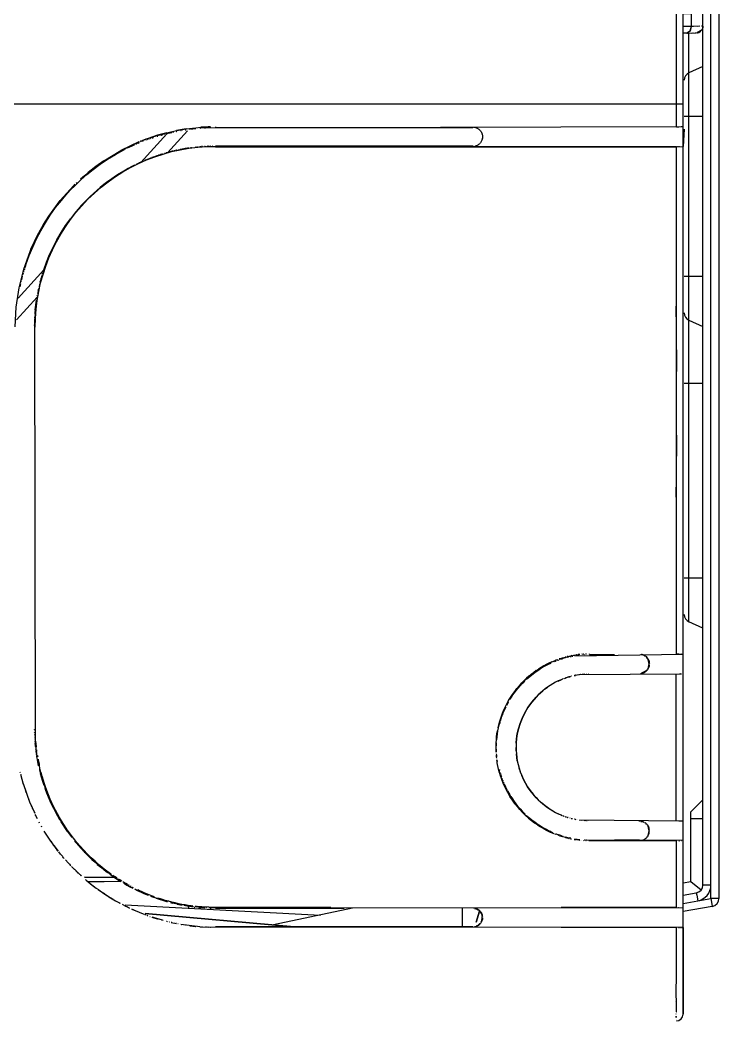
# Model space of a CAD drawing. Header units: millimetres. Extents: x 1291 to 5660, y 748 to 2981.
# Drawn here: x 2711.8 to 2764.1, y 1214.9 to 1289.9 of the extents above; entities that cross this region are included whole.
import ezdxf

# ---------------------------------------------------------------- set-up
doc = ezdxf.new("R2010")
doc.units = ezdxf.units.MM

msp = doc.modelspace()

# ---------------------------------------------------------------- linework, layer by layer
for p, q in [((2762.945, 1282.673), (2761.542, 1282.673)), ((2745.701, 1280.451), (2726.453, 1280.456)), ((2722.443, 1279.854), (2721.337, 1279.459)), ((2724.033, 1280.244), (2723.89, 1280.214)), ((2721.021, 1279.325), (2720.646, 1279.157)), ((2762.945, 1270.674), (2761.542, 1270.674)), ((2712.957, 1268.254), (2712.923, 1267.835)), ((2762.945, 1262.674), (2761.542, 1262.674)), ((2762.945, 1248.083), (2761.542, 1248.083)), ((2753.024, 1240.715), (2752.619, 1240.587)), ((2754.101, 1240.893), (2753.33, 1240.789)), ((2712.962, 1235.511), (2713.061, 1234.755)), ((2761.453, 1229.881), (2753.701, 1229.95)), ((2754.189, 1229.906), (2754.061, 1229.916)), ((2753.019, 1228.597), (2752.634, 1228.642)), ((2753.73, 1228.484), (2753.35, 1228.533)), ((2761.453, 1228.42), (2754.056, 1228.459)), ((2721.1, 1224.504), (2720.636, 1224.716)), ((2724.675, 1223.462), (2724.162, 1223.595)), ((2726.453, 1223.403), (2724.917, 1223.487)), ((2725.169, 1223.408), (2725.648, 1223.368)), ((2761.453, 1223.383), (2725.944, 1223.348)), ((2721.683, 1222.687), (2722.088, 1222.553)), ((2722.463, 1222.445), (2721.712, 1222.672)), ((2725.297, 1221.951), (2723.841, 1222.134))]:
    msp.add_line(p, q)
for points in [[(2760.955, 1281.903), (2760.95, 1483.477), (2760.955, 1483.862), (2760.94, 1498.241)], [(2699.566, 1293.112), (2699.566, 1289.542), (2699.57, 1288.95), (2699.57, 1286.579), (2699.575, 1285.982), (2699.575, 1283.616), (2699.97, 1283.612), (2700.351, 1283.612), (2700.696, 1283.616), (2761.453, 1283.616)], [(2761.453, 1290.391), (2762.075, 1290.382), (2762.075, 1289.428), (2761.453, 1289.419)], [(2762.238, 1289.428), (2762.075, 1289.424), (2761.972, 1289.078), (2761.73, 1288.925), (2761.453, 1288.92)], [(2762.703, 1289.438), (2762.075, 1289.428), (2761.977, 1289.078), (2761.73, 1288.925), (2762.268, 1288.935)], [(2762.554, 1289.428), (2762.559, 1289.438)], [(2762.722, 1289.433), (2762.574, 1289.428)], [(2762.915, 1289.438), (2762.841, 1289.433)], [(2762.89, 1289.201), (2762.925, 1289.305), (2762.94, 1289.374)], [(2761.453, 1288.925), (2762.362, 1288.935), (2762.416, 1288.94)], [(2761.784, 1288.925), (2761.838, 1288.93)], [(2762.945, 1244.345), (2761.898, 1244.819), (2761.898, 1288.925)], [(2762.051, 1288.93), (2762.179, 1288.935)], [(2762.466, 1288.94), (2762.89, 1289.196)], [(2720.883, 1280.831), (2720.972, 1280.866), (2721.056, 1280.901), (2721.233, 1280.97), (2721.406, 1281.029), (2721.752, 1281.152), (2722.102, 1281.261), (2722.809, 1281.459), (2723.525, 1281.622), (2724.246, 1281.745), (2724.976, 1281.834), (2725.342, 1281.864), (2725.707, 1281.888), (2725.895, 1281.893), (2726.078, 1281.903), (2725.89, 1281.893), (2725.707, 1281.888), (2725.337, 1281.864)], [(2761.414, 1281.898), (2761.305, 1281.903), (2725.273, 1281.804)], [(2726.068, 1281.844), (2726.102, 1281.849)], [(2726.448, 1281.849), (2745.706, 1281.854)], [(2726.453, 1281.908), (2726.453, 1281.854)], [(2736.077, 1281.854), (2745.701, 1281.859)], [(2745.775, 1281.883), (2745.844, 1281.873), (2745.874, 1281.868), (2745.904, 1281.859)], [(2745.844, 1281.873), (2745.869, 1281.868), (2745.904, 1281.859), (2745.943, 1281.849)], [(2745.938, 1281.849), (2745.973, 1281.834), (2746.081, 1281.784), (2746.121, 1281.755), (2746.155, 1281.73), (2746.185, 1281.705), (2746.21, 1281.686), (2746.289, 1281.597)], [(2760.955, 1281.908), (2761.137, 1281.898)], [(2761.419, 1281.898), (2761.453, 1281.893)], [(2722.789, 1281.37), (2720.848, 1279.217)], [(2722.809, 1281.459), (2722.102, 1281.266), (2721.752, 1281.152), (2721.401, 1281.034), (2721.228, 1280.97), (2721.056, 1280.901), (2720.967, 1280.871)], [(2721.712, 1281.078), (2721.747, 1281.088), (2721.777, 1281.098), (2721.806, 1281.113)], [(2722.068, 1281.192), (2722.098, 1281.202), (2722.132, 1281.212)], [(2722.359, 1281.281), (2722.389, 1281.286)], [(2722.423, 1281.296), (2722.453, 1281.306), (2722.488, 1281.315)], [(2722.586, 1281.34), (2722.616, 1281.35)], [(2722.779, 1281.394), (2723.169, 1281.483), (2723.199, 1281.493)], [(2722.814, 1281.399), (2722.843, 1281.409), (2722.878, 1281.419), (2722.907, 1281.424)], [(2722.858, 1279.957), (2724.349, 1281.607)], [(2723.105, 1281.468), (2723.135, 1281.478)], [(2723.268, 1281.508), (2723.297, 1281.513)], [(2723.49, 1281.552), (2723.525, 1281.562), (2723.559, 1281.567)], [(2724.241, 1281.745), (2723.525, 1281.622)], [(2723.851, 1281.622), (2723.88, 1281.626)], [(2723.915, 1281.631), (2723.944, 1281.641)], [(2724.171, 1281.676), (2724.241, 1281.686)], [(2724.463, 1281.72), (2724.497, 1281.72)], [(2724.562, 1281.73), (2724.947, 1281.775), (2724.981, 1281.78)], [(2724.591, 1281.735), (2724.626, 1281.74)], [(2724.655, 1281.745), (2724.69, 1281.745)], [(2725.204, 1280.402), (2725.238, 1280.407), (2761.453, 1280.417), (2761.542, 1281.72), (2761.453, 1280.422)], [(2725.302, 1281.804), (2725.332, 1281.809)], [(2725.589, 1281.824), (2725.623, 1281.829)], [(2725.687, 1281.829), (2725.717, 1281.834)], [(2725.91, 1281.839), (2725.944, 1281.844)], [(2746.032, 1281.809), (2746.081, 1281.784), (2746.116, 1281.755), (2746.16, 1281.725), (2746.185, 1281.705), (2746.249, 1281.641), (2746.284, 1281.597), (2746.313, 1281.557), (2746.338, 1281.523), (2746.353, 1281.498), (2746.368, 1281.468), (2746.397, 1281.389), (2746.407, 1281.36), (2746.417, 1281.33), (2746.422, 1281.291)], [(2746.432, 1281.246), (2746.437, 1281.187), (2746.437, 1281.123), (2746.432, 1281.073), (2746.427, 1281.029), (2746.407, 1280.965), (2746.392, 1280.906), (2746.373, 1280.846), (2746.338, 1280.792), (2746.313, 1280.748), (2746.284, 1280.703), (2746.264, 1280.678)], [(2746.353, 1281.493), (2746.363, 1281.468), (2746.387, 1281.429)], [(2746.402, 1281.389), (2746.407, 1281.36)], [(2746.417, 1281.33), (2746.427, 1281.286)], [(2716.35, 1277.992), (2716.626, 1278.239), (2716.908, 1278.481), (2717.49, 1278.935), (2718.093, 1279.365), (2719.362, 1280.125), (2720.71, 1280.762), (2720.72, 1280.767), (2720.725, 1280.767)], [(2720.71, 1280.767), (2719.362, 1280.125)], [(2719.93, 1280.352), (2720.305, 1280.53)], [(2720.211, 1280.486), (2720.246, 1280.501)], [(2720.34, 1280.545), (2720.369, 1280.555)], [(2720.498, 1280.614), (2720.527, 1280.624), (2720.562, 1280.639)], [(2720.621, 1280.669), (2720.656, 1280.678)], [(2720.685, 1280.693), (2720.72, 1280.708)], [(2720.725, 1280.772), (2720.72, 1280.767)], [(2720.774, 1280.792), (2720.799, 1280.797)], [(2720.883, 1280.836), (2720.838, 1280.817), (2720.794, 1280.802)], [(2720.972, 1280.812), (2721.006, 1280.822), (2721.036, 1280.836)], [(2721.228, 1280.91), (2721.263, 1280.92)], [(2721.357, 1280.955), (2721.391, 1280.97)], [(2721.456, 1280.989), (2721.485, 1280.999)], [(2721.584, 1281.034), (2721.614, 1281.049)], [(2724.68, 1280.348), (2724.646, 1280.338)], [(2724.942, 1280.377), (2724.912, 1280.372)], [(2725.06, 1280.392), (2725.031, 1280.382)], [(2725.327, 1280.412), (2725.292, 1280.407)], [(2725.406, 1280.422), (2725.376, 1280.417), (2725.352, 1280.412)], [(2725.465, 1280.427), (2725.441, 1280.417)], [(2725.638, 1280.436), (2725.618, 1280.431)], [(2725.732, 1280.441), (2725.697, 1280.436)], [(2725.87, 1280.446), (2725.845, 1280.441)], [(2725.959, 1280.451), (2725.929, 1280.446)], [(2726.078, 1280.456), (2726.048, 1280.451)], [(2726.216, 1280.456), (2726.196, 1280.451)], [(2760.955, 1242.404), (2760.955, 1280.402), (2726.448, 1280.407), (2743.701, 1280.402), (2760.95, 1280.407)], [(2726.453, 1280.461), (2726.453, 1280.407)], [(2745.78, 1280.427), (2745.755, 1280.422)], [(2745.899, 1280.446), (2745.859, 1280.436)], [(2746.239, 1280.654), (2746.19, 1280.604), (2746.141, 1280.565), (2746.111, 1280.54), (2746.081, 1280.52), (2745.992, 1280.481), (2745.968, 1280.466), (2745.938, 1280.456), (2745.894, 1280.446)], [(2746.284, 1280.703), (2746.259, 1280.678)], [(2746.392, 1280.906), (2746.368, 1280.846), (2746.338, 1280.792)], [(2746.432, 1281.073), (2746.422, 1281.029), (2746.412, 1280.965)], [(2761.093, 1280.407), (2761.043, 1280.402)], [(2761.177, 1280.407), (2761.137, 1280.402)], [(2761.448, 1280.412), (2761.434, 1280.407)], [(2712.177, 1271.316), (2712.192, 1271.38), (2712.212, 1271.439), (2712.231, 1271.504), (2712.251, 1271.563), (2712.276, 1271.627), (2712.503, 1272.259), (2712.755, 1272.886), (2713.041, 1273.503), (2713.357, 1274.106), (2713.703, 1274.698), (2714.073, 1275.276), (2714.473, 1275.844), (2714.903, 1276.387), (2715.229, 1276.772), (2715.565, 1277.143), (2715.955, 1277.538), (2716.355, 1277.923), (2716.809, 1278.323), (2717.278, 1278.703), (2717.806, 1279.098), (2718.355, 1279.469), (2718.962, 1279.839), (2719.584, 1280.18), (2719.619, 1280.194)], [(2719.648, 1280.209), (2719.678, 1280.229)], [(2719.801, 1280.288), (2719.836, 1280.308)], [(2721.717, 1279.607), (2721.683, 1279.592)], [(2721.885, 1279.666), (2721.861, 1279.656), (2721.836, 1279.651), (2721.806, 1279.636)], [(2721.885, 1279.671), (2721.861, 1279.656)], [(2722.009, 1279.711), (2721.974, 1279.696), (2721.949, 1279.686)], [(2722.093, 1279.74), (2722.063, 1279.73)], [(2722.211, 1279.775), (2722.177, 1279.775), (2722.157, 1279.76)], [(2722.3, 1279.809), (2722.265, 1279.794), (2722.241, 1279.785)], [(2722.354, 1279.824), (2722.33, 1279.819)], [(2722.448, 1279.854), (2722.414, 1279.844), (2722.389, 1279.834)], [(2722.502, 1279.869), (2722.478, 1279.864)], [(2722.651, 1279.913), (2722.621, 1279.903)], [(2722.769, 1279.948), (2722.735, 1279.943)], [(2722.794, 1279.957), (2722.769, 1279.948), (2722.739, 1279.943)], [(2722.858, 1279.977), (2722.828, 1279.962)], [(2722.976, 1280.002), (2722.947, 1279.997)], [(2723.065, 1280.027), (2723.031, 1280.022), (2723.006, 1280.012)], [(2723.268, 1280.076), (2723.209, 1280.066), (2723.184, 1280.056), (2723.154, 1280.056), (2723.12, 1280.041), (2723.095, 1280.036)], [(2723.149, 1280.051), (2723.12, 1280.041)], [(2723.322, 1280.096), (2723.293, 1280.086), (2723.273, 1280.081)], [(2723.411, 1280.115), (2723.386, 1280.106), (2723.352, 1280.101)], [(2723.5, 1280.135), (2723.475, 1280.13), (2723.441, 1280.12)], [(2723.564, 1280.145), (2723.534, 1280.145), (2723.5, 1280.13)], [(2723.564, 1280.15), (2723.53, 1280.14)], [(2723.737, 1280.19), (2723.712, 1280.18), (2723.683, 1280.17)], [(2724.354, 1280.298), (2723.826, 1280.204), (2723.801, 1280.194)], [(2723.86, 1280.204), (2723.826, 1280.199)], [(2724.211, 1280.269), (2724.181, 1280.269)], [(2724.389, 1280.303), (2724.354, 1280.293)], [(2724.443, 1280.308), (2724.418, 1280.303), (2724.384, 1280.303)], [(2724.443, 1280.313), (2724.418, 1280.303)], [(2724.557, 1280.323), (2724.537, 1280.318)], [(2724.621, 1280.333), (2724.596, 1280.333), (2724.562, 1280.328)], [(2720.31, 1278.99), (2720.275, 1278.975), (2720.246, 1278.96), (2720.221, 1278.945), (2719.895, 1278.772), (2719.579, 1278.59), (2719.268, 1278.402), (2718.962, 1278.204), (2718.671, 1278.007), (2718.379, 1277.795), (2718.093, 1277.582), (2717.816, 1277.36), (2717.56, 1277.138), (2717.303, 1276.911), (2717.066, 1276.688), (2716.834, 1276.461), (2716.611, 1276.229), (2716.394, 1275.997), (2716.177, 1275.75), (2715.969, 1275.503), (2715.584, 1275.01), (2715.219, 1274.496), (2714.878, 1273.973), (2714.567, 1273.434), (2714.281, 1272.886), (2714.024, 1272.328), (2713.792, 1271.76), (2713.584, 1271.188)], [(2718.093, 1279.365), (2717.49, 1278.94), (2716.908, 1278.481)], [(2720.246, 1278.955), (2720.221, 1278.945), (2719.9, 1278.767), (2719.574, 1278.59), (2719.1, 1278.293)], [(2720.359, 1279.014), (2720.335, 1278.999), (2720.31, 1278.99), (2720.28, 1278.97)], [(2720.424, 1279.044), (2720.394, 1279.034)], [(2720.591, 1279.128), (2720.562, 1279.113), (2720.537, 1279.098)], [(2720.675, 1279.167), (2720.651, 1279.157), (2720.616, 1279.138)], [(2720.764, 1279.207), (2720.73, 1279.192)], [(2720.878, 1279.261), (2720.848, 1279.246)], [(2720.986, 1279.316), (2720.962, 1279.296), (2720.932, 1279.286)], [(2721.016, 1279.325), (2720.991, 1279.311), (2720.962, 1279.301)], [(2721.224, 1279.409), (2721.189, 1279.395), (2721.164, 1279.385), (2721.135, 1279.37)], [(2721.278, 1279.439), (2721.253, 1279.419)], [(2721.367, 1279.469), (2721.342, 1279.459)], [(2721.594, 1279.562), (2721.569, 1279.548)], [(2721.623, 1279.572), (2721.599, 1279.562)], [(2716.626, 1278.239), (2716.345, 1277.992)], [(2712.651, 1272.802), (2712.878, 1273.306), (2713.041, 1273.637), (2713.209, 1273.958), (2713.565, 1274.595), (2713.955, 1275.212), (2714.819, 1276.382), (2715.807, 1277.474), (2715.831, 1277.498)], [(2715.807, 1277.479), (2715.807, 1277.474)], [(2715.905, 1277.572), (2715.871, 1277.543), (2715.856, 1277.523), (2715.836, 1277.508), (2715.831, 1277.498), (2715.821, 1277.493)], [(2716.009, 1277.671), (2716.073, 1277.735)], [(2714.819, 1276.382), (2713.95, 1275.212), (2713.565, 1274.595), (2713.204, 1273.963), (2713.036, 1273.637), (2712.878, 1273.306), (2712.799, 1273.138)], [(2715.969, 1275.503), (2716.182, 1275.75), (2716.394, 1275.992), (2716.824, 1276.442)], [(2713.589, 1271.183), (2713.792, 1271.76), (2714.019, 1272.323), (2714.286, 1272.881), (2714.567, 1273.434), (2714.883, 1273.973), (2715.219, 1274.501), (2715.584, 1275.01)], [(2711.451, 1266.906), (2711.52, 1268.378), (2711.733, 1269.825), (2712.088, 1271.242), (2712.582, 1272.629), (2712.651, 1272.797), (2712.725, 1272.97)], [(2711.678, 1269.069), (2713.584, 1271.183)], [(2711.92, 1270.402), (2711.94, 1270.462), (2711.95, 1270.521), (2711.97, 1270.585), (2711.999, 1270.704)], [(2712.034, 1270.827), (2712.049, 1270.891), (2712.068, 1270.951)], [(2712.083, 1271.01), (2712.103, 1271.074), (2712.118, 1271.133)], [(2712.138, 1271.197), (2712.157, 1271.257)], [(2713.466, 1270.797), (2713.446, 1270.738), (2713.323, 1270.294), (2713.342, 1270.358)], [(2713.377, 1270.481), (2713.392, 1270.551), (2713.412, 1270.61)], [(2713.431, 1270.674), (2713.407, 1270.61)], [(2713.486, 1270.862), (2713.5, 1270.931), (2713.525, 1270.99)], [(2713.565, 1271.123), (2713.54, 1271.059), (2713.52, 1270.995)], [(2711.812, 1269.919), (2711.841, 1270.037), (2711.851, 1270.096), (2711.866, 1270.16)], [(2711.896, 1270.279), (2711.906, 1270.343)], [(2713.244, 1269.978), (2713.229, 1269.919)], [(2713.273, 1270.106), (2713.263, 1270.042)], [(2713.308, 1270.23), (2713.288, 1270.17)], [(2713.387, 1270.546), (2713.372, 1270.486)], [(2713.096, 1269.148), (2711.55, 1267.445)], [(2713.096, 1269.227), (2713.105, 1269.291)], [(2713.13, 1269.415), (2713.14, 1269.484)], [(2713.199, 1269.79), (2713.194, 1269.731), (2713.175, 1269.667), (2713.16, 1269.602), (2713.15, 1269.543)], [(2713.165, 1269.607), (2713.18, 1269.662), (2713.194, 1269.731)], [(2712.952, 1268.19), (2713.041, 1268.921), (2713.031, 1268.867), (2713.026, 1268.798)], [(2712.997, 1268.62), (2712.982, 1268.437), (2712.972, 1268.373)], [(2712.982, 1268.432), (2712.987, 1268.496)], [(2713.007, 1268.679), (2712.997, 1268.615), (2712.992, 1268.556)], [(2713.007, 1268.674), (2713.017, 1268.743)], [(2713.031, 1268.862), (2713.026, 1268.803), (2713.017, 1268.738)], [(2713.056, 1268.98), (2713.066, 1269.044)], [(2760.959, 1266.817), (2760.95, 1268.472)], [(2712.908, 1267.598), (2712.918, 1267.657)], [(2712.918, 1267.775), (2712.913, 1267.716)], [(2712.933, 1267.958), (2712.938, 1268.012)], [(2712.947, 1268.072), (2712.952, 1268.136)], [(2712.903, 1267.306), (2712.893, 1267.247)], [(2712.893, 1267.015), (2712.898, 1267.074)], [(2712.952, 1266.906), (2712.893, 1266.906)], [(2712.972, 1235.456), (2712.962, 1235.481), (2712.908, 1267.538), (2712.903, 1267.484)], [(2760.955, 1265.188), (2760.959, 1263.558)], [(2760.959, 1258.798), (2760.955, 1257.228)], [(2760.95, 1254.147), (2760.959, 1255.687)], [(2752.264, 1242.058), (2753.375, 1242.325)], [(2752.333, 1242.078), (2752.372, 1242.093)], [(2752.407, 1242.103), (2752.451, 1242.113)], [(2752.486, 1242.123), (2752.52, 1242.137)], [(2752.575, 1242.098), (2752.595, 1242.103)], [(2752.669, 1242.172), (2752.634, 1242.167)], [(2752.644, 1242.118), (2752.659, 1242.123), (2752.688, 1242.128)], [(2752.777, 1242.152), (2752.792, 1242.157)], [(2752.856, 1242.216), (2752.817, 1242.216), (2752.782, 1242.202)], [(2752.812, 1242.211), (2752.856, 1242.221)], [(2752.881, 1242.177), (2752.906, 1242.182)], [(2752.925, 1242.241), (2752.97, 1242.246)], [(2752.995, 1242.202), (2753.014, 1242.207), (2753.039, 1242.211), (2753.069, 1242.216), (2753.083, 1242.221)], [(2752.999, 1242.256), (2753.039, 1242.261)], [(2753.118, 1242.281), (2753.074, 1242.271)], [(2753.128, 1242.231), (2753.153, 1242.231), (2753.192, 1242.241)], [(2753.261, 1242.305), (2753.306, 1242.31), (2753.34, 1242.315)], [(2753.35, 1242.271), (2761.453, 1242.384)], [(2753.37, 1242.271), (2753.394, 1242.276)], [(2753.419, 1242.33), (2753.449, 1242.335), (2753.607, 1242.355), (2753.641, 1242.36), (2753.686, 1242.365)], [(2753.488, 1242.34), (2753.454, 1242.335)], [(2753.508, 1242.29), (2753.523, 1242.295)], [(2753.646, 1242.36), (2753.607, 1242.35)], [(2753.72, 1242.369), (2753.681, 1242.36)], [(2753.913, 1242.384), (2753.869, 1242.374)], [(2753.923, 1242.335), (2753.938, 1242.34)], [(2753.948, 1242.384), (2753.987, 1242.389)], [(2754.027, 1242.394), (2753.992, 1242.384)], [(2754.066, 1242.345), (2754.091, 1242.35)], [(2754.14, 1242.394), (2754.18, 1242.399)], [(2754.259, 1242.404), (2754.219, 1242.394)], [(2754.451, 1242.36), (2754.451, 1242.404)], [(2754.451, 1242.355), (2756.328, 1242.36)], [(2758.263, 1242.384), (2758.273, 1242.379)], [(2758.347, 1242.369), (2758.313, 1242.379), (2758.342, 1242.369), (2758.402, 1242.36), (2758.441, 1242.345)], [(2758.362, 1242.34), (2758.372, 1242.335)], [(2758.436, 1242.345), (2758.402, 1242.36), (2758.377, 1242.365)], [(2758.456, 1242.31), (2758.436, 1242.315)], [(2758.584, 1242.281), (2758.53, 1242.31), (2758.471, 1242.335)], [(2758.476, 1242.335), (2758.53, 1242.31), (2758.579, 1242.281), (2758.619, 1242.256), (2758.658, 1242.226), (2758.683, 1242.207), (2758.752, 1242.137), (2758.787, 1242.093), (2758.816, 1242.058), (2758.841, 1242.019), (2758.851, 1241.994), (2758.866, 1241.97), (2758.886, 1241.925), (2758.9, 1241.886), (2758.91, 1241.856), (2758.915, 1241.826), (2758.925, 1241.787), (2758.93, 1241.742), (2758.935, 1241.683)], [(2758.604, 1242.231), (2758.614, 1242.221)], [(2758.688, 1242.162), (2758.703, 1242.152), (2758.728, 1242.123)], [(2758.752, 1242.098), (2758.811, 1242.009), (2758.831, 1241.974)], [(2760.95, 1242.404), (2761.137, 1242.399)], [(2761.137, 1242.404), (2761.31, 1242.394)], [(2761.305, 1242.399), (2761.419, 1242.394)], [(2747.602, 1236.869), (2747.652, 1237.086), (2747.716, 1237.303), (2747.775, 1237.525), (2747.849, 1237.738), (2747.928, 1237.955), (2748.017, 1238.167), (2748.131, 1238.419), (2748.254, 1238.666), (2748.392, 1238.908), (2748.536, 1239.145), (2748.684, 1239.372), (2748.852, 1239.599), (2749.019, 1239.817), (2749.197, 1240.024), (2749.39, 1240.231), (2749.577, 1240.429), (2749.745, 1240.587), (2749.913, 1240.735), (2750.086, 1240.878), (2750.264, 1241.016), (2750.447, 1241.15), (2750.634, 1241.273), (2750.827, 1241.392), (2751.014, 1241.505), (2751.217, 1241.614), (2751.419, 1241.713), (2751.622, 1241.807), (2751.834, 1241.895), (2751.972, 1241.955), (2751.938, 1241.935), (2751.903, 1241.925)], [(2749.74, 1240.518), (2749.859, 1240.621), (2749.982, 1240.725), (2750.096, 1240.824), (2750.229, 1240.923), (2750.353, 1241.021), (2750.496, 1241.12), (2750.644, 1241.219), (2750.782, 1241.313), (2750.93, 1241.402), (2751.084, 1241.486), (2751.232, 1241.565), (2751.385, 1241.644), (2751.543, 1241.718), (2751.562, 1241.728), (2751.587, 1241.737)], [(2751.622, 1241.812), (2751.414, 1241.718), (2751.217, 1241.609), (2751.019, 1241.51), (2750.827, 1241.397), (2750.634, 1241.273)], [(2751.79, 1241.826), (2751.809, 1241.836)], [(2751.834, 1241.846), (2751.854, 1241.851)], [(2751.879, 1241.861), (2751.903, 1241.871), (2751.918, 1241.881), (2751.948, 1241.886)], [(2752.037, 1241.92), (2752.056, 1241.93)], [(2752.041, 1241.979), (2752.081, 1241.994)], [(2752.101, 1241.945), (2752.15, 1241.965)], [(2752.229, 1242.044), (2752.19, 1242.034)], [(2752.195, 1241.979), (2752.209, 1241.984), (2752.283, 1242.009)], [(2752.303, 1242.014), (2752.328, 1242.024)], [(2752.348, 1242.029), (2752.372, 1242.039), (2752.397, 1242.044), (2752.412, 1242.053), (2752.441, 1242.058)], [(2752.456, 1242.063), (2752.501, 1242.078)], [(2758.639, 1241.061), (2758.693, 1241.105), (2758.762, 1241.175), (2758.787, 1241.204), (2758.816, 1241.244), (2758.841, 1241.288), (2758.871, 1241.342), (2758.895, 1241.402), (2758.915, 1241.461)], [(2758.807, 1241.293), (2758.831, 1241.328), (2758.841, 1241.357)], [(2758.905, 1241.589), (2758.895, 1241.525), (2758.881, 1241.456), (2758.861, 1241.392), (2758.846, 1241.357), (2758.831, 1241.328), (2758.811, 1241.293)], [(2758.841, 1241.945), (2758.831, 1241.979)], [(2758.846, 1241.945), (2758.861, 1241.91), (2758.881, 1241.846)], [(2758.9, 1241.782), (2758.876, 1241.846), (2758.861, 1241.91)], [(2758.876, 1241.456), (2758.9, 1241.525), (2758.91, 1241.653), (2758.905, 1241.718), (2758.895, 1241.782)], [(2758.92, 1241.525), (2758.93, 1241.574), (2758.925, 1241.525), (2758.91, 1241.461), (2758.895, 1241.402)], [(2758.93, 1241.742), (2758.92, 1241.787), (2758.92, 1241.826), (2758.91, 1241.856)], [(2749.918, 1240.735), (2749.74, 1240.587), (2749.582, 1240.429), (2749.38, 1240.236), (2749.197, 1240.029), (2749.019, 1239.812), (2748.842, 1239.599), (2748.684, 1239.377), (2748.536, 1239.14)], [(2750.447, 1241.15), (2750.269, 1241.016)], [(2752.58, 1240.572), (2752.619, 1240.587), (2752.649, 1240.597)], [(2752.683, 1240.607), (2752.713, 1240.621), (2752.688, 1240.612), (2752.654, 1240.597)], [(2752.822, 1240.656), (2752.782, 1240.641)], [(2752.856, 1240.661), (2752.881, 1240.676)], [(2752.92, 1240.686), (2752.891, 1240.676)], [(2752.915, 1240.686), (2752.95, 1240.691), (2752.99, 1240.7)], [(2753.123, 1240.74), (2753.093, 1240.73)], [(2753.301, 1240.779), (2753.33, 1240.784), (2753.365, 1240.799), (2753.399, 1240.799)], [(2753.439, 1240.809), (2753.399, 1240.804), (2753.365, 1240.794)], [(2753.646, 1240.844), (2753.686, 1240.854), (2761.31, 1240.903), (2761.345, 1240.908)], [(2753.785, 1240.863), (2753.755, 1240.858)], [(2753.962, 1240.878), (2754.002, 1240.888)], [(2754.209, 1240.893), (2754.239, 1240.898)], [(2754.382, 1240.898), (2754.422, 1240.903)], [(2758.244, 1240.918), (2758.258, 1240.923)], [(2758.737, 1241.15), (2758.688, 1241.105), (2758.639, 1241.061), (2758.579, 1241.021), (2758.54, 1240.997), (2758.495, 1240.977), (2758.466, 1240.967), (2758.436, 1240.957), (2758.397, 1240.942), (2758.357, 1240.933), (2758.318, 1240.928), (2758.283, 1240.923), (2758.313, 1240.928), (2758.357, 1240.933), (2758.392, 1240.942)], [(2758.313, 1240.952), (2758.313, 1240.957)], [(2758.752, 1241.204), (2758.703, 1241.155), (2758.698, 1241.145), (2758.337, 1240.957)], [(2758.436, 1240.957), (2758.461, 1240.962), (2758.495, 1240.977)], [(2758.688, 1241.14), (2758.683, 1241.135)], [(2758.782, 1241.204), (2758.762, 1241.175)], [(2760.95, 1229.901), (2760.95, 1240.903)], [(2761.266, 1240.908), (2761.226, 1240.903)], [(2748.491, 1238.987), (2748.6, 1239.155), (2748.713, 1239.328), (2748.832, 1239.501), (2748.965, 1239.673), (2749.108, 1239.846), (2749.256, 1240.024), (2749.41, 1240.192), (2749.523, 1240.3), (2749.627, 1240.409)], [(2752.451, 1240.523), (2752.412, 1240.513), (2752.377, 1240.498), (2752.318, 1240.468), (2752.106, 1240.379), (2751.903, 1240.276), (2751.701, 1240.167), (2751.508, 1240.049), (2751.311, 1239.92), (2751.128, 1239.787), (2750.945, 1239.644), (2750.772, 1239.496), (2750.605, 1239.338), (2750.447, 1239.175), (2750.121, 1238.789), (2749.829, 1238.38), (2749.602, 1237.985), (2749.4, 1237.575), (2749.247, 1237.185), (2749.128, 1236.79), (2749.044, 1236.424), (2748.995, 1236.059), (2748.96, 1235.728), (2748.95, 1235.402), (2748.955, 1235.155), (2748.975, 1234.908), (2749.005, 1234.646), (2749.044, 1234.39), (2749.108, 1234.113), (2749.177, 1233.842), (2749.266, 1233.56), (2749.375, 1233.284), (2749.503, 1232.997), (2749.647, 1232.721), (2749.819, 1232.439), (2750.002, 1232.163), (2750.219, 1231.891), (2750.447, 1231.634), (2750.605, 1231.466), (2750.772, 1231.313), (2750.945, 1231.16), (2751.311, 1230.884), (2751.508, 1230.76), (2751.701, 1230.642), (2751.903, 1230.528), (2752.106, 1230.429), (2752.318, 1230.336), (2752.333, 1230.326), (2752.362, 1230.316), (2752.382, 1230.306), (2752.407, 1230.296), (2752.427, 1230.291)], [(2751.133, 1239.782), (2751.311, 1239.915)], [(2752.106, 1240.375), (2752.318, 1240.473)], [(2752.511, 1240.552), (2752.486, 1240.538)], [(2748.965, 1235.728), (2748.995, 1236.054), (2749.044, 1236.424), (2749.133, 1236.785), (2749.247, 1237.185), (2749.4, 1237.57), (2749.597, 1237.985), (2749.829, 1238.385), (2750.121, 1238.789), (2750.447, 1239.17)], [(2750.605, 1239.333), (2750.772, 1239.496), (2750.95, 1239.639)], [(2747.918, 1237.787), (2747.938, 1237.831), (2747.953, 1237.876), (2747.997, 1237.985), (2748.042, 1238.098), (2748.091, 1238.212), (2748.2, 1238.449)], [(2748.136, 1238.419), (2748.022, 1238.162)], [(2748.392, 1238.903), (2748.259, 1238.666)], [(2748.259, 1238.567), (2748.333, 1238.691), (2748.392, 1238.814)], [(2747.854, 1237.738), (2747.775, 1237.525), (2747.716, 1237.308), (2747.652, 1237.086), (2747.607, 1236.864), (2747.563, 1236.646), (2747.528, 1236.424), (2747.499, 1236.197), (2747.474, 1235.965)], [(2747.819, 1237.491), (2747.839, 1237.535), (2747.844, 1237.575), (2747.859, 1237.614), (2747.889, 1237.703), (2747.903, 1237.743)], [(2747.716, 1237.106), (2747.721, 1237.145)], [(2747.731, 1237.18), (2747.75, 1237.259), (2747.76, 1237.293)], [(2747.785, 1237.372), (2747.805, 1237.451)], [(2712.898, 1236.735), (2712.893, 1236.76)], [(2712.903, 1236.478), (2712.898, 1236.513)], [(2712.898, 1236.399), (2712.903, 1236.37)], [(2712.903, 1236.286), (2712.908, 1236.256)], [(2712.908, 1236.197), (2712.913, 1236.172)], [(2712.913, 1236.113), (2712.918, 1236.083)], [(2712.952, 1236.671), (2712.947, 1236.73)], [(2712.957, 1236.498), (2712.952, 1236.553)], [(2712.962, 1236.32), (2712.957, 1236.38)], [(2747.459, 1235.042), (2747.449, 1235.511), (2747.459, 1235.743), (2747.474, 1235.97), (2747.494, 1236.197), (2747.523, 1236.419), (2747.558, 1236.646)], [(2712.928, 1235.965), (2712.918, 1235.999)], [(2712.938, 1235.827), (2712.933, 1235.851)], [(2712.952, 1235.649), (2712.947, 1235.683)], [(2712.982, 1235.367), (2712.977, 1235.392)], [(2713.031, 1235.446), (2712.992, 1235.856)], [(2713.007, 1235.683), (2712.997, 1235.738)], [(2713.022, 1235.56), (2713.017, 1235.624)], [(2747.459, 1235.738), (2747.449, 1235.516)], [(2748.955, 1235.155), (2748.955, 1235.402)], [(2712.997, 1235.254), (2712.992, 1235.279)], [(2713.007, 1235.165), (2712.997, 1235.19)], [(2713.017, 1235.076), (2713.017, 1235.101), (2713.007, 1235.135)], [(2713.026, 1235.022), (2713.022, 1235.042)], [(2713.041, 1234.933), (2713.031, 1234.963)], [(2713.051, 1234.844), (2713.041, 1234.874)], [(2713.076, 1235.101), (2713.066, 1235.155), (2713.061, 1235.214)], [(2713.066, 1234.75), (2713.061, 1234.785)], [(2713.086, 1234.642), (2713.076, 1234.671), (2713.076, 1234.696), (2713.071, 1234.721)], [(2713.14, 1234.316), (2713.199, 1234.019), (2713.086, 1234.612)], [(2713.145, 1234.316), (2713.086, 1234.607)], [(2713.12, 1234.745), (2713.115, 1234.805), (2713.12, 1234.75), (2713.13, 1234.686)], [(2747.459, 1235.16), (2747.449, 1235.279), (2747.459, 1235.155), (2747.464, 1235.042)], [(2747.469, 1234.928), (2747.474, 1234.809), (2747.484, 1234.696)], [(2747.503, 1234.582), (2747.484, 1234.696), (2747.474, 1234.814)], [(2749.044, 1234.39), (2749, 1234.646), (2748.975, 1234.908)], [(2713.609, 1232.548), (2713.451, 1233.254), (2713.372, 1233.55), (2713.298, 1233.851), (2713.239, 1234.153), (2713.175, 1234.454), (2713.16, 1234.513)], [(2713.165, 1234.513), (2713.175, 1234.459), (2713.234, 1234.148), (2713.268, 1233.723), (2713.342, 1233.432), (2713.426, 1233.135)], [(2747.666, 1233.674), (2747.568, 1234.128), (2747.548, 1234.242), (2747.528, 1234.355), (2747.513, 1234.469), (2747.528, 1234.35)], [(2748.782, 1231.299), (2748.679, 1231.442), (2748.491, 1231.728), (2748.402, 1231.876), (2748.323, 1232.024), (2748.086, 1232.484), (2748.017, 1232.642), (2747.953, 1232.8), (2747.908, 1232.908), (2747.726, 1233.456), (2747.696, 1233.57), (2747.671, 1233.679), (2747.637, 1233.792), (2747.617, 1233.901), (2747.592, 1234.019), (2747.563, 1234.123)], [(2749.271, 1233.56), (2749.177, 1233.842)], [(2711.841, 1233.486), (2711.827, 1233.545)], [(2712.073, 1232.612), (2711.866, 1233.377), (2711.876, 1233.323)], [(2713.614, 1232.543), (2713.515, 1232.844), (2713.347, 1233.427)], [(2714.799, 1229.97), (2714.636, 1230.252), (2714.488, 1230.523), (2714.34, 1230.81), (2714.197, 1231.091), (2714.063, 1231.382), (2713.94, 1231.674), (2713.826, 1231.965), (2713.718, 1232.252), (2713.634, 1232.666), (2713.456, 1233.249), (2713.377, 1233.55)], [(2747.696, 1233.57), (2747.731, 1233.451), (2747.76, 1233.348), (2747.8, 1233.239)], [(2747.716, 1233.693), (2747.706, 1233.713), (2747.706, 1233.733), (2747.711, 1233.713), (2747.716, 1233.693)], [(2747.721, 1233.654), (2747.731, 1233.639)], [(2747.795, 1233.234), (2747.76, 1233.348)], [(2747.765, 1233.491), (2747.775, 1233.466)], [(2747.775, 1233.447), (2747.79, 1233.427)], [(2747.829, 1233.298), (2747.815, 1233.323), (2747.81, 1233.343), (2747.805, 1233.363)], [(2747.81, 1233.363), (2747.81, 1233.338), (2747.819, 1233.323), (2747.834, 1233.279)], [(2747.854, 1233.21), (2747.844, 1233.234), (2747.839, 1233.254), (2747.829, 1233.279)], [(2747.874, 1233.017), (2747.829, 1233.126)], [(2747.834, 1233.126), (2747.874, 1233.012), (2747.913, 1232.908)], [(2747.874, 1233.165), (2747.859, 1233.185)], [(2751.701, 1230.642), (2751.508, 1230.755), (2751.311, 1230.889), (2751.133, 1231.017), (2750.95, 1231.16), (2750.772, 1231.308), (2750.605, 1231.471), (2750.447, 1231.629), (2750.219, 1231.891), (2750.007, 1232.168), (2749.819, 1232.434), (2749.651, 1232.721), (2749.503, 1232.997), (2749.38, 1233.284)], [(2711.994, 1232.884), (2711.98, 1232.943)], [(2712.572, 1231.21), (2712.054, 1232.671)], [(2714.913, 1229.891), (2714.76, 1230.153), (2714.612, 1230.42), (2714.468, 1230.691), (2714.33, 1230.958), (2714.197, 1231.234), (2714.073, 1231.511), (2713.733, 1232.37), (2713.634, 1232.661), (2713.545, 1232.958)], [(2718.572, 1225.941), (2718.483, 1226.005), (2718.216, 1226.203), (2717.964, 1226.405), (2717.688, 1226.632), (2717.426, 1226.864), (2717.145, 1227.126), (2716.863, 1227.398), (2716.582, 1227.689), (2716.315, 1227.99), (2716.058, 1228.286), (2715.811, 1228.593), (2715.574, 1228.904), (2715.347, 1229.225), (2715.125, 1229.56), (2714.913, 1229.896), (2714.755, 1230.158), (2714.607, 1230.42), (2714.463, 1230.686), (2714.197, 1231.229), (2714.073, 1231.511), (2713.95, 1231.797), (2713.841, 1232.079), (2713.738, 1232.375)], [(2747.899, 1233.066), (2747.913, 1233.047)], [(2747.963, 1232.903), (2747.953, 1232.928), (2747.933, 1232.977)], [(2747.968, 1232.908), (2747.968, 1232.879)], [(2748.012, 1232.785), (2748.022, 1232.755)], [(2748.076, 1232.632), (2748.061, 1232.661)], [(2748.066, 1232.661), (2748.244, 1232.266), (2748.259, 1232.247), (2748.269, 1232.217), (2748.289, 1232.187)], [(2748.091, 1232.484), (2748.165, 1232.326), (2748.239, 1232.173), (2748.323, 1232.024), (2748.407, 1231.881)], [(2748.101, 1232.582), (2748.111, 1232.558), (2748.121, 1232.528)], [(2748.155, 1232.459), (2748.17, 1232.424)], [(2748.19, 1232.375), (2748.21, 1232.35)], [(2712.231, 1232.128), (2712.212, 1232.177)], [(2712.266, 1232.019), (2712.251, 1232.074)], [(2712.385, 1231.694), (2712.399, 1231.639), (2712.424, 1231.585)], [(2713.713, 1232.257), (2713.821, 1231.965), (2713.94, 1231.674), (2714.068, 1231.382), (2714.197, 1231.096), (2714.335, 1230.81), (2714.483, 1230.528), (2714.636, 1230.252), (2714.794, 1229.975), (2714.854, 1229.876), (2714.888, 1229.827), (2714.918, 1229.773), (2714.947, 1229.723)], [(2748.215, 1232.326), (2748.234, 1232.296)], [(2748.289, 1232.192), (2748.269, 1232.217), (2748.254, 1232.247), (2748.244, 1232.271), (2748.229, 1232.296)], [(2748.303, 1232.168), (2748.313, 1232.133)], [(2748.94, 1231.165), (2748.797, 1231.353), (2748.669, 1231.536), (2748.55, 1231.723), (2748.447, 1231.901), (2748.343, 1232.084), (2748.333, 1232.108)], [(2748.338, 1232.089), (2748.447, 1231.901)], [(2748.55, 1231.723), (2748.674, 1231.54), (2748.797, 1231.353), (2748.94, 1231.17), (2749.089, 1230.983), (2749.247, 1230.8), (2749.414, 1230.612), (2749.523, 1230.499), (2749.627, 1230.395), (2749.523, 1230.504), (2749.41, 1230.612), (2749.242, 1230.795), (2749.084, 1230.983)], [(2712.488, 1231.427), (2712.468, 1231.476)], [(2712.547, 1231.264), (2712.903, 1230.464), (2712.878, 1230.513)], [(2712.686, 1230.943), (2712.661, 1230.992)], [(2748.881, 1231.155), (2748.585, 1231.585)], [(2748.684, 1231.442), (2748.782, 1231.294), (2748.886, 1231.16), (2748.995, 1231.017)], [(2751.765, 1228.938), (2751.513, 1229.047), (2751.261, 1229.17), (2751.019, 1229.299), (2750.782, 1229.442), (2750.545, 1229.59), (2750.318, 1229.748), (2750.096, 1229.921), (2749.884, 1230.099), (2749.666, 1230.291), (2749.469, 1230.494), (2749.222, 1230.75), (2749.108, 1230.884), (2748.995, 1231.022)], [(2749.108, 1230.879), (2749.222, 1230.755)], [(2762.801, 1224.696), (2762.041, 1225.333), (2762.041, 1230.578), (2762.945, 1231.476)], [(2712.755, 1230.78), (2712.735, 1230.834)], [(2713.105, 1230.044), (2713.026, 1230.212), (2712.982, 1230.291), (2712.943, 1230.38)], [(2713.022, 1230.212), (2713.066, 1230.128)], [(2749.335, 1230.622), (2749.459, 1230.489), (2749.671, 1230.286), (2749.884, 1230.104), (2750.101, 1229.916), (2750.323, 1229.748)], [(2750.782, 1229.496), (2750.644, 1229.585), (2750.496, 1229.684), (2750.353, 1229.788), (2750.229, 1229.881), (2750.096, 1229.98), (2749.982, 1230.079), (2749.859, 1230.183), (2749.74, 1230.286)], [(2752.318, 1230.331), (2752.106, 1230.429)], [(2752.471, 1230.271), (2752.496, 1230.262), (2752.52, 1230.257)], [(2752.535, 1230.247), (2752.565, 1230.237)], [(2752.624, 1230.212), (2752.654, 1230.207), (2752.669, 1230.197)], [(2752.738, 1230.173), (2752.713, 1230.183)], [(2752.782, 1230.163), (2752.802, 1230.158), (2752.822, 1230.148)], [(2752.851, 1230.138), (2752.827, 1230.148)], [(2752.995, 1230.094), (2752.98, 1230.104)], [(2713.273, 1229.728), (2713.234, 1229.807)], [(2713.441, 1229.422), (2713.402, 1229.496)], [(2715.436, 1228.992), (2715.407, 1229.042), (2715.372, 1229.086), (2714.883, 1229.827)], [(2715.016, 1229.625), (2714.982, 1229.669)], [(2715.723, 1228.612), (2715.678, 1228.667), (2715.649, 1228.711), (2715.105, 1229.476), (2715.14, 1229.422), (2715.209, 1229.333)], [(2715.14, 1229.427), (2715.17, 1229.378)], [(2751.587, 1229.067), (2751.543, 1229.086), (2751.385, 1229.16), (2751.232, 1229.239), (2751.084, 1229.318), (2750.93, 1229.407), (2750.782, 1229.496), (2750.639, 1229.585), (2750.501, 1229.689), (2750.358, 1229.783), (2750.229, 1229.876), (2750.101, 1229.98), (2749.977, 1230.079)], [(2750.55, 1229.59), (2750.782, 1229.442)], [(2753.083, 1230.074), (2753.123, 1230.064)], [(2753.192, 1230.044), (2753.172, 1230.059)], [(2753.375, 1230.005), (2753.36, 1230.01), (2753.33, 1230.015), (2753.315, 1230.025)], [(2753.315, 1230.02), (2753.335, 1230.02)], [(2753.36, 1230.015), (2753.375, 1230.01), (2753.414, 1230)], [(2753.562, 1229.97), (2753.543, 1229.98)], [(2753.696, 1229.955), (2753.72, 1229.95)], [(2753.878, 1229.936), (2753.893, 1229.931)], [(2753.913, 1229.926), (2753.893, 1229.936)], [(2754.007, 1229.916), (2753.992, 1229.921)], [(2754.101, 1229.916), (2754.115, 1229.911)], [(2754.264, 1229.901), (2754.239, 1229.906)], [(2754.348, 1229.906), (2754.362, 1229.901)], [(2758.204, 1229.857), (2758.204, 1229.881)], [(2758.273, 1229.881), (2758.313, 1229.876), (2758.372, 1229.867)], [(2758.293, 1229.852), (2758.308, 1229.847)], [(2758.332, 1229.847), (2758.347, 1229.842), (2758.362, 1229.837)], [(2758.347, 1229.842), (2758.337, 1229.847)], [(2758.436, 1229.847), (2758.402, 1229.857), (2758.377, 1229.867)], [(2758.402, 1229.857), (2758.441, 1229.847), (2758.476, 1229.832), (2758.53, 1229.807), (2758.471, 1229.832)], [(2758.55, 1229.763), (2758.54, 1229.773)], [(2758.579, 1229.783), (2758.658, 1229.723), (2758.708, 1229.684)], [(2758.658, 1229.723), (2758.624, 1229.753)], [(2758.678, 1229.674), (2758.688, 1229.659), (2758.703, 1229.649), (2758.693, 1229.659)], [(2758.728, 1229.625), (2758.752, 1229.595)], [(2758.752, 1229.639), (2758.787, 1229.595), (2758.816, 1229.555), (2758.841, 1229.521), (2758.851, 1229.491), (2758.866, 1229.467), (2758.886, 1229.427)], [(2758.792, 1229.541), (2758.811, 1229.506)], [(2758.876, 1228.958), (2758.9, 1229.022), (2758.91, 1229.151), (2758.9, 1229.279), (2758.876, 1229.348), (2758.861, 1229.412), (2758.841, 1229.442), (2758.831, 1229.476), (2758.846, 1229.442)], [(2758.861, 1229.412), (2758.881, 1229.348), (2758.895, 1229.279), (2758.905, 1229.215)], [(2758.935, 1229.185), (2758.93, 1229.244), (2758.925, 1229.284), (2758.915, 1229.328), (2758.91, 1229.358), (2758.9, 1229.388), (2758.871, 1229.467)], [(2758.92, 1229.328), (2758.91, 1229.358)], [(2761.137, 1229.901), (2761.305, 1229.896)], [(2761.31, 1229.901), (2761.419, 1229.891)], [(2762.041, 1230.074), (2762.945, 1230.074)], [(2714.108, 1228.37), (2713.614, 1229.126)], [(2713.703, 1228.983), (2713.659, 1229.057)], [(2715.579, 1228.904), (2715.342, 1229.23)], [(2715.51, 1228.894), (2715.476, 1228.948)], [(2715.609, 1228.76), (2715.649, 1228.711), (2715.683, 1228.667)], [(2716.31, 1227.995), (2716.058, 1228.286), (2715.816, 1228.593)], [(2751.019, 1229.299), (2751.266, 1229.165), (2751.513, 1229.052), (2751.77, 1228.938)], [(2751.232, 1229.239), (2751.39, 1229.16), (2751.543, 1229.086), (2751.587, 1229.072), (2751.627, 1229.047)], [(2751.666, 1229.032), (2751.632, 1229.047)], [(2751.671, 1229.027), (2751.711, 1229.012)], [(2751.903, 1228.884), (2751.883, 1228.889), (2751.869, 1228.899), (2751.844, 1228.904)], [(2751.864, 1228.894), (2751.883, 1228.894)], [(2751.962, 1228.909), (2751.918, 1228.923), (2752.298, 1228.79)], [(2751.962, 1228.913), (2752.007, 1228.889)], [(2752.051, 1228.879), (2752.086, 1228.859)], [(2752.116, 1228.805), (2752.096, 1228.81)], [(2752.254, 1228.8), (2752.219, 1228.815), (2752.175, 1228.834), (2752.13, 1228.849)], [(2752.239, 1228.76), (2752.214, 1228.77)], [(2752.387, 1228.76), (2752.343, 1228.775), (2752.298, 1228.79), (2752.259, 1228.805)], [(2752.278, 1228.746), (2752.298, 1228.746)], [(2752.293, 1228.741), (2752.683, 1228.676), (2752.728, 1228.667), (2752.767, 1228.652)], [(2752.318, 1228.736), (2752.333, 1228.726)], [(2752.432, 1228.746), (2752.466, 1228.736)], [(2752.535, 1228.667), (2752.52, 1228.676)], [(2752.678, 1228.676), (2752.644, 1228.691)], [(2752.678, 1228.632), (2752.698, 1228.622)], [(2752.792, 1228.597), (2752.777, 1228.602), (2752.753, 1228.607)], [(2753.059, 1228.588), (2753.014, 1228.597), (2752.98, 1228.607), (2752.935, 1228.612)], [(2758.466, 1228.464), (2758.436, 1228.454), (2758.461, 1228.464), (2758.495, 1228.479), (2758.54, 1228.499), (2758.579, 1228.518), (2758.609, 1228.538), (2758.639, 1228.563), (2758.688, 1228.602), (2758.737, 1228.652), (2758.693, 1228.602), (2758.639, 1228.563)], [(2758.698, 1228.647), (2758.688, 1228.642)], [(2758.728, 1228.676), (2758.752, 1228.706)], [(2758.811, 1228.746), (2758.782, 1228.701), (2758.762, 1228.676)], [(2758.792, 1228.765), (2758.807, 1228.795), (2758.831, 1228.825), (2758.841, 1228.859), (2758.861, 1228.894)], [(2758.816, 1228.746), (2758.841, 1228.79), (2758.871, 1228.844), (2758.895, 1228.904), (2758.91, 1228.963), (2758.925, 1229.027), (2758.93, 1229.072), (2758.935, 1229.121)], [(2758.881, 1228.958), (2758.861, 1228.894), (2758.831, 1228.825)], [(2758.905, 1229.086), (2758.895, 1229.022)], [(2758.895, 1228.904), (2758.915, 1228.963)], [(2758.92, 1229.027), (2758.93, 1229.072), (2758.93, 1229.244), (2758.92, 1229.284)], [(2714.063, 1228.439), (2714.014, 1228.504)], [(2714.335, 1228.054), (2714.666, 1227.62), (2714.058, 1228.439)], [(2714.103, 1228.375), (2714.152, 1228.306)], [(2714.34, 1228.054), (2714.291, 1228.114)], [(2715.895, 1228.39), (2716.236, 1227.99), (2716.271, 1227.946)], [(2715.935, 1228.346), (2715.969, 1228.301)], [(2716.014, 1228.252), (2715.969, 1228.301), (2715.94, 1228.346)], [(2716.162, 1228.074), (2716.118, 1228.118)], [(2716.33, 1227.881), (2716.315, 1227.906), (2716.276, 1227.941)], [(2718.616, 1225.842), (2718.369, 1226.02), (2718.113, 1226.212), (2717.856, 1226.415), (2717.599, 1226.637), (2717.342, 1226.864), (2717.189, 1226.998), (2717.036, 1227.141), (2716.883, 1227.299), (2716.384, 1227.817), (2716.365, 1227.842), (2716.35, 1227.862)], [(2752.856, 1228.588), (2752.881, 1228.578)], [(2752.901, 1228.578), (2752.915, 1228.568)], [(2752.995, 1228.558), (2753.019, 1228.548)], [(2753.118, 1228.528), (2753.103, 1228.533)], [(2753.306, 1228.499), (2753.32, 1228.489), (2753.365, 1228.489), (2753.39, 1228.479)], [(2753.365, 1228.484), (2753.35, 1228.489), (2753.32, 1228.494)], [(2753.355, 1228.533), (2753.725, 1228.484)], [(2753.429, 1228.479), (2753.444, 1228.469)], [(2753.562, 1228.509), (2753.602, 1228.499)], [(2753.612, 1228.449), (2753.597, 1228.454), (2753.567, 1228.459)], [(2753.701, 1228.444), (2753.72, 1228.435)], [(2753.859, 1228.425), (2753.844, 1228.43)], [(2754.012, 1228.42), (2754.027, 1228.41)], [(2754.135, 1228.454), (2754.091, 1228.459)], [(2754.194, 1228.405), (2754.18, 1228.41)], [(2754.249, 1228.449), (2754.214, 1228.454)], [(2754.431, 1228.4), (2754.407, 1228.405)], [(2760.994, 1228.405), (2760.95, 1228.4), (2757.705, 1228.405), (2754.451, 1228.4)], [(2758.199, 1228.444), (2756.328, 1228.449)], [(2758.283, 1228.42), (2758.313, 1228.425), (2758.357, 1228.435), (2758.392, 1228.444)], [(2758.303, 1228.454), (2758.293, 1228.449)], [(2758.357, 1228.435), (2758.318, 1228.425)], [(2758.56, 1228.548), (2758.574, 1228.553)], [(2760.95, 1228.4), (2760.95, 1223.398)], [(2761.137, 1228.4), (2761.177, 1228.405)], [(2761.374, 1228.41), (2761.34, 1228.405)], [(2761.434, 1228.405), (2761.448, 1228.41)], [(2714.523, 1227.807), (2714.572, 1227.743)], [(2714.621, 1227.684), (2714.572, 1227.743), (2714.528, 1227.802)], [(2715.071, 1227.131), (2715.021, 1227.19), (2714.977, 1227.24), (2714.933, 1227.299), (2714.888, 1227.353), (2714.839, 1227.407), (2714.71, 1227.565)], [(2715.066, 1227.136), (2715.115, 1227.081)], [(2716.409, 1227.793), (2716.389, 1227.817), (2716.365, 1227.837)], [(2716.518, 1227.674), (2716.537, 1227.654), (2716.552, 1227.635)], [(2716.597, 1227.59), (2716.577, 1227.615)], [(2717.688, 1226.627), (2717.426, 1226.864), (2717.145, 1227.121), (2716.868, 1227.398), (2716.587, 1227.684)], [(2716.631, 1227.556), (2716.611, 1227.57)], [(2716.71, 1227.481), (2716.69, 1227.491), (2716.666, 1227.511), (2716.651, 1227.536)], [(2716.878, 1227.304), (2717.036, 1227.146)], [(2715.461, 1226.691), (2715.407, 1226.751), (2715.209, 1226.968)], [(2715.456, 1226.696), (2715.51, 1226.642), (2715.56, 1226.583)], [(2715.614, 1226.528), (2715.565, 1226.583)], [(2715.663, 1226.474), (2716.048, 1226.094)], [(2715.718, 1226.42), (2715.668, 1226.474)], [(2717.189, 1227.002), (2717.337, 1226.864)], [(2717.594, 1226.637), (2717.856, 1226.42)], [(2718.216, 1226.203), (2717.964, 1226.4)], [(2715.881, 1226.257), (2715.826, 1226.311)], [(2715.989, 1226.148), (2716.399, 1225.768)], [(2716.162, 1225.985), (2716.108, 1226.04)], [(2716.335, 1225.822), (2716.394, 1225.773)], [(2718.922, 1225.645), (2716.636, 1225.684), (2718.922, 1225.64)], [(2718.108, 1226.217), (2718.364, 1226.02)], [(2718.666, 1225.877), (2718.572, 1225.941), (2718.483, 1226.01)], [(2718.611, 1225.842), (2718.863, 1225.669), (2719.105, 1225.506), (2719.347, 1225.353)], [(2719.021, 1225.635), (2718.927, 1225.694), (2718.843, 1225.748), (2718.75, 1225.812)], [(2719.1, 1225.58), (2719.011, 1225.63), (2718.932, 1225.694), (2718.843, 1225.753), (2718.755, 1225.807)], [(2716.7, 1225.506), (2716.765, 1225.452), (2716.908, 1225.329)], [(2716.7, 1225.501), (2716.765, 1225.452), (2717.061, 1225.205), (2717.209, 1225.087), (2717.515, 1224.859)], [(2719.337, 1225.363), (2716.873, 1225.324), (2719.337, 1225.368)], [(2717.056, 1225.205), (2717.515, 1224.854), (2717.673, 1224.741), (2717.826, 1224.632)], [(2719.352, 1225.348), (2719.11, 1225.506)], [(2719.268, 1225.472), (2719.179, 1225.526)], [(2719.421, 1225.373), (2719.347, 1225.422), (2719.268, 1225.472), (2719.189, 1225.526)], [(2719.796, 1225.156), (2719.727, 1225.19), (2719.658, 1225.235), (2719.574, 1225.279), (2719.505, 1225.324)], [(2719.658, 1225.24), (2719.579, 1225.284)], [(2719.579, 1225.215), (2719.811, 1225.082), (2720.033, 1224.963), (2720.251, 1224.845)], [(2720.033, 1224.963), (2719.816, 1225.077), (2719.584, 1225.215)], [(2719.866, 1225.116), (2719.727, 1225.195)], [(2719.999, 1225.042), (2719.94, 1225.077), (2719.866, 1225.111)], [(2720.132, 1224.968), (2720.068, 1225.008)], [(2720.3, 1224.884), (2720.191, 1224.938)], [(2762.041, 1225.333), (2761.453, 1225.235)], [(2717.668, 1224.741), (2718.305, 1224.306)], [(2718.147, 1224.415), (2717.984, 1224.524)], [(2718.142, 1224.415), (2718.631, 1224.104)], [(2718.468, 1224.203), (2718.967, 1223.906), (2719.303, 1223.719)], [(2718.799, 1224.005), (2718.636, 1224.104)], [(2720.409, 1224.766), (2720.567, 1224.692), (2720.819, 1224.573), (2721.07, 1224.459), (2721.396, 1224.321)], [(2721.401, 1224.316), (2721.233, 1224.39), (2721.075, 1224.459), (2720.562, 1224.687), (2720.414, 1224.766)], [(2721.865, 1224.203), (2721.727, 1224.247), (2720.982, 1224.558), (2720.863, 1224.613), (2720.749, 1224.662), (2720.636, 1224.721)], [(2720.986, 1224.558), (2720.863, 1224.608)], [(2721.224, 1224.454), (2721.105, 1224.504)], [(2721.347, 1224.405), (2721.224, 1224.45)], [(2721.861, 1224.203), (2721.737, 1224.252), (2721.599, 1224.301), (2721.475, 1224.351), (2721.347, 1224.4)], [(2721.604, 1224.301), (2721.47, 1224.351)], [(2721.589, 1224.247), (2721.782, 1224.178)], [(2722.458, 1223.946), (2721.999, 1224.099), (2721.782, 1224.178), (2721.594, 1224.247)], [(2721.999, 1224.099), (2722.216, 1224.025), (2722.463, 1223.946), (2722.71, 1223.872), (2722.833, 1223.837)], [(2722.265, 1224.064), (2722.127, 1224.114)], [(2719.308, 1223.714), (2719.135, 1223.808)], [(2719.653, 1223.536), (2719.48, 1223.625)], [(2719.648, 1223.536), (2719.826, 1223.447), (2719.999, 1223.363)], [(2719.668, 1223.605), (2734.299, 1222.835)], [(2720.004, 1223.363), (2719.826, 1223.447)], [(2723.184, 1223.803), (2722.685, 1223.931), (2722.547, 1223.98), (2722.404, 1224.025), (2722.265, 1224.069)], [(2722.937, 1223.867), (2722.68, 1223.936), (2722.542, 1223.98), (2722.399, 1224.02)], [(2722.838, 1223.832), (2722.705, 1223.867)], [(2724.636, 1223.516), (2724.399, 1223.551), (2724.162, 1223.595), (2723.92, 1223.64), (2723.673, 1223.684), (2723.426, 1223.743), (2723.184, 1223.798), (2722.932, 1223.867)], [(2723.085, 1223.768), (2723.214, 1223.738)], [(2723.712, 1223.62), (2723.589, 1223.655), (2723.465, 1223.674), (2723.342, 1223.709), (2723.218, 1223.734), (2723.085, 1223.763)], [(2723.915, 1223.64), (2723.678, 1223.689), (2723.431, 1223.743)], [(2723.584, 1223.65), (2723.954, 1223.576)], [(2723.949, 1223.576), (2723.836, 1223.595)], [(2724.799, 1223.447), (2724.734, 1223.457), (2724.675, 1223.462), (2724.196, 1223.531), (2724.073, 1223.551)], [(2724.315, 1223.516), (2724.438, 1223.497)], [(2724.453, 1223.358), (2724.453, 1223.506)], [(2724.734, 1223.506), (2724.7, 1223.516)], [(2724.858, 1223.437), (2724.922, 1223.432)], [(2724.947, 1223.482), (2724.912, 1223.487)], [(2725.006, 1223.472), (2724.971, 1223.482)], [(2725.06, 1223.472), (2725.036, 1223.477)], [(2725.105, 1223.408), (2725.05, 1223.418)], [(2725.653, 1223.363), (2725.228, 1223.403), (2725.174, 1223.408)], [(2725.213, 1223.452), (2725.184, 1223.462)], [(2725.302, 1223.447), (2725.273, 1223.452)], [(2725.386, 1223.437), (2725.362, 1223.447)], [(2725.475, 1223.432), (2725.45, 1223.437)], [(2725.658, 1223.418), (2725.623, 1223.427)], [(2725.712, 1223.418), (2725.687, 1223.422)], [(2725.796, 1223.413), (2725.766, 1223.418)], [(2725.831, 1223.408), (2725.801, 1223.418)], [(2726.053, 1223.353), (2726.112, 1223.348)], [(2726.117, 1223.403), (2726.082, 1223.408)], [(2735.075, 1223.393), (2726.453, 1223.403), (2726.453, 1223.348)], [(2726.453, 1223.343), (2736.077, 1223.348)], [(2736.704, 1223.348), (2730.798, 1222.094)], [(2744.951, 1221.956), (2744.951, 1223.348)], [(2745.785, 1223.343), (2745.77, 1223.348)], [(2745.844, 1223.373), (2745.869, 1223.363), (2745.904, 1223.358), (2745.943, 1223.348)], [(2745.874, 1223.363), (2745.904, 1223.358)], [(2760.955, 1223.403), (2752.328, 1223.393)], [(2761.083, 1223.393), (2761.078, 1223.398)], [(2761.098, 1223.398), (2761.108, 1223.393)], [(2761.404, 1223.388), (2761.399, 1223.393)], [(2761.453, 1223.709), (2762.55, 1223.901), (2763.542, 1224.079), (2763.616, 1223.655), (2763.646, 1223.482), (2761.453, 1223.101)], [(2720.177, 1223.279), (2720.725, 1223.042), (2720.907, 1222.968), (2721.095, 1222.894)], [(2720.359, 1223.2), (2720.182, 1223.279)], [(2720.907, 1222.968), (2721.09, 1222.899)], [(2721.219, 1222.85), (2721.189, 1222.86), (2721.154, 1222.874)], [(2721.169, 1222.943), (2732.339, 1221.966), (2721.174, 1222.943)], [(2721.372, 1222.79), (2721.342, 1222.805), (2721.312, 1222.815)], [(2721.337, 1222.805), (2721.372, 1222.795)], [(2721.525, 1222.741), (2721.559, 1222.726)], [(2721.806, 1222.642), (2721.747, 1222.662)], [(2746.437, 1222.622), (2746.427, 1222.524), (2746.407, 1222.464), (2746.392, 1222.4), (2746.373, 1222.346), (2746.338, 1222.287), (2746.313, 1222.247), (2746.284, 1222.203), (2746.264, 1222.178), (2746.239, 1222.148), (2746.141, 1222.06), (2746.081, 1222.02), (2746.037, 1221.995), (2745.992, 1221.976), (2745.968, 1221.966), (2745.938, 1221.956), (2745.899, 1221.941), (2745.859, 1221.931), (2745.78, 1221.921)], [(2745.834, 1223.339), (2745.938, 1223.309), (2745.968, 1223.299), (2746.002, 1223.284), (2746.037, 1223.264), (2746.067, 1223.25), (2746.185, 1223.205), (2746.205, 1223.18), (2746.249, 1223.141), (2746.284, 1223.097), (2746.313, 1223.057), (2746.338, 1223.018), (2746.368, 1222.968), (2746.383, 1222.929), (2746.397, 1222.884), (2746.407, 1222.855), (2746.417, 1222.83), (2746.422, 1222.785), (2746.432, 1222.741)], [(2745.963, 1222.302), (2746.205, 1223.126), (2745.963, 1222.306)], [(2745.973, 1223.334), (2746.027, 1223.309), (2746.081, 1223.279), (2746.121, 1223.255), (2746.155, 1223.225), (2746.185, 1223.205), (2746.21, 1223.18), (2746.249, 1223.141), (2746.289, 1223.097)], [(2746.032, 1223.309), (2746.081, 1223.279), (2746.116, 1223.255)], [(2746.096, 1223.23), (2746.126, 1223.205)], [(2746.205, 1223.136), (2746.185, 1223.161)], [(2746.21, 1223.136), (2746.254, 1223.082), (2746.294, 1223.018), (2746.328, 1222.958), (2746.358, 1222.899), (2746.363, 1222.874)], [(2746.294, 1223.018), (2746.249, 1223.082)], [(2746.397, 1222.721), (2746.397, 1222.603), (2746.387, 1222.524), (2746.368, 1222.445), (2746.338, 1222.366)], [(2746.353, 1222.993), (2746.363, 1222.968)], [(2746.373, 1222.845), (2746.378, 1222.82)], [(2746.402, 1222.677), (2746.397, 1222.697)], [(2746.402, 1222.884), (2746.407, 1222.855)], [(2722.023, 1222.573), (2722.053, 1222.568)], [(2722.152, 1222.539), (2722.117, 1222.543)], [(2722.211, 1222.519), (2722.181, 1222.529)], [(2722.428, 1222.455), (2722.458, 1222.45)], [(2722.522, 1222.43), (2722.493, 1222.44)], [(2722.804, 1222.356), (2722.774, 1222.366)], [(2722.868, 1222.341), (2722.838, 1222.351)], [(2723.026, 1222.302), (2722.991, 1222.311)], [(2723.115, 1222.282), (2723.525, 1222.198)], [(2723.179, 1222.267), (2723.149, 1222.277), (2723.12, 1222.282)], [(2723.396, 1222.223), (2723.431, 1222.213)], [(2723.525, 1222.193), (2723.495, 1222.203)], [(2723.653, 1222.168), (2723.618, 1222.178)], [(2723.9, 1222.129), (2723.934, 1222.119)], [(2724.221, 1222.074), (2724.186, 1222.079)], [(2724.532, 1222.03), (2724.947, 1221.985), (2724.981, 1221.981)], [(2724.601, 1222.02), (2724.567, 1222.025)], [(2725.263, 1221.956), (2761.453, 1221.921)], [(2725.46, 1221.941), (2725.426, 1221.946)], [(2725.712, 1221.926), (2725.683, 1221.931)], [(2725.811, 1221.921), (2725.776, 1221.926)], [(2725.939, 1221.916), (2725.905, 1221.921)], [(2726.097, 1221.911), (2726.068, 1221.916)], [(2745.701, 1221.956), (2726.453, 1221.966)], [(2736.077, 1221.961), (2745.706, 1221.956)], [(2745.746, 1221.921), (2745.736, 1221.916)], [(2745.854, 1221.931), (2745.82, 1221.926)], [(2745.889, 1221.981), (2745.894, 1221.985), (2745.908, 1221.985)], [(2745.938, 1221.956), (2745.894, 1221.941)], [(2745.923, 1221.99), (2745.923, 1221.995)], [(2746.007, 1222.025), (2745.973, 1222.01)], [(2746.037, 1222.045), (2746.067, 1222.06), (2746.101, 1222.079), (2746.126, 1222.104)], [(2746.185, 1222.148), (2746.155, 1222.124), (2746.131, 1222.104)], [(2746.16, 1222.124), (2746.205, 1222.168)], [(2746.22, 1222.183), (2746.2, 1222.168)], [(2746.284, 1222.203), (2746.259, 1222.178)], [(2746.323, 1222.336), (2746.338, 1222.361)], [(2746.432, 1222.573), (2746.422, 1222.524), (2746.412, 1222.464), (2746.392, 1222.4), (2746.368, 1222.346), (2746.338, 1222.287)], [(2760.95, 1215.566), (2760.955, 1215.596), (2760.95, 1217.66), (2760.955, 1217.714), (2760.955, 1221.906), (2752.328, 1221.911)], [(2761.122, 1221.906), (2761.187, 1221.902)], [(2761.256, 1221.902), (2761.31, 1221.906)], [(2761.438, 1221.916), (2761.414, 1221.911), (2761.374, 1221.906), (2761.419, 1221.911)], [(2760.959, 1221.116), (2760.955, 1221.166)], [(2760.964, 1220.154), (2760.959, 1220.198)], [(2760.959, 1219.64), (2760.964, 1219.689)], [(2760.955, 1218.8), (2760.959, 1218.845)], [(2760.955, 1216.312), (2760.95, 1216.351)], [(2760.94, 1215.413), (2760.95, 1215.438)], [(2760.94, 1215.27), (2760.95, 1215.245)], [(2760.955, 1215.151), (2760.95, 1215.161), (2760.95, 1215.25), (2760.94, 1215.265)], [(2760.955, 1215.596), (2760.95, 1215.571)], [(2760.94, 1214.934), (2760.95, 1214.939)], [(2760.959, 1215.013), (2760.955, 1215.008)]]:
    msp.add_lwpolyline(points)
for points in [[(2760.955, 1214.899, 0.40885), (2761.453, 1215.403), (2761.453, 1497.979), (2761.448, 1498.034)], [(2761.434, 1481.091, 0.092202), (2762.08, 1480.158), (2763.147, 1479.092, -0.197761), (2764.144, 1476.682), (2764.144, 1224.079), (2763.542, 1224.079), (2763.542, 1476.682, 0.198333), (2762.722, 1478.667), (2761.305, 1480.079)], [(2761.453, 1224.316), (2762.446, 1224.494), (2762.475, 1224.316), (2762.55, 1223.901, 0.364703), (2763.542, 1225.087), (2762.945, 1225.087), (2762.945, 1407.693), (2764.144, 1407.693)], [(2762.945, 1286.411), (2761.898, 1285.937, 0.295632), (2761.542, 1285.389)], [(2712.952, 1266.901, -0.414411), (2726.448, 1280.456)], [(2761.542, 1267.968, 0.298716), (2761.898, 1267.42), (2762.945, 1266.951)], [(2761.443, 1221.911), (2761.453, 1221.916), (2761.453, 1215.398, -0.415876)]]:
    msp.add_lwpolyline(points, format="xyb")
for centre, radius, start, end in [((2762.143, 1245.367), 0.601, 180.03071, 245.90809), ((2762.34, 1225.084), 0.599, 280.13566, 0.2532), ((2763.54, 1224.077), 0.599, 280.13566, 0.2532)]:
    msp.add_arc(centre, radius, start, end)
for points in [[(2762.935, 1289.305), (2762.949, 1289.349), (2762.954, 1289.394), (2762.954, 1289.438)], [(2762.461, 1288.94), (2762.579, 1288.94), (2762.698, 1288.989), (2762.787, 1289.068)]]:
    msp.add_open_spline(points, degree=3)

doc.saveas('drawing.dxf')
